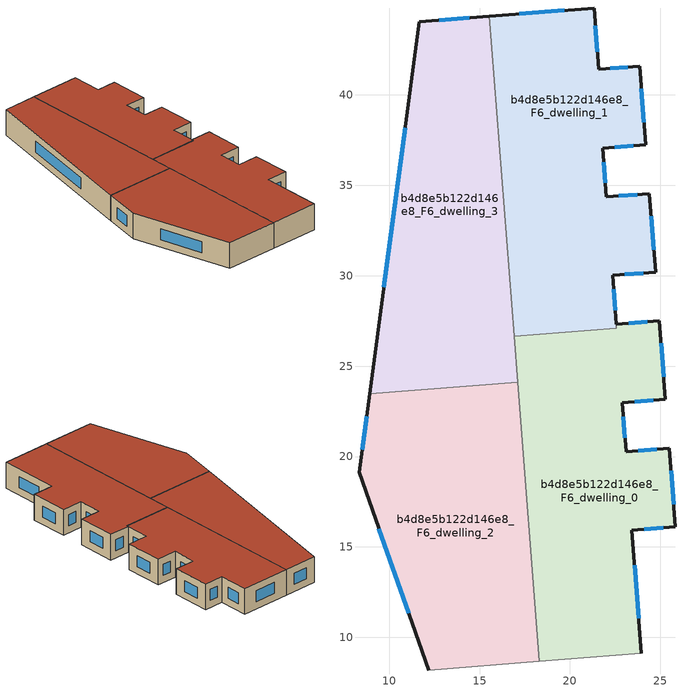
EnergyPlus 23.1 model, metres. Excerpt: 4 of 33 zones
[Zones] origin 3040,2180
b4d8e5b122d146e8_F6_dwelling_0
 floor to b4d8e5b122d146e8_F5_dwelling_0 (EU_floor_Construction): 24.95,27.5 25.28,23.17 22.89,22.97 23.1,20.28 25.49,20.46 25.83,16.12 23.43,15.93 23.95,9.11 18.31,8.67 16.91,26.66 22.57,27.11 22.56,27.32 z18
 wall outside (EU_wall_Construction): 23.95,9.11 23.43,15.93 25.83,16.12 25.49,20.46 23.1,20.28 22.89,22.97 25.28,23.17 24.95,27.5 22.56,27.32 z18:21
 wall adiabatic (EU_wall_Construction): 18.31,8.67 23.95,9.11 z18:21
 wall to b4d8e5b122d146e8_F6_dwelling_2 (EU_wall_Construction): 17.11,24.12 18.31,8.67 z18:21
 wall to b4d8e5b122d146e8_F6_dwelling_1 (EU_wall_Construction): 22.56,27.32 22.57,27.11 16.91,26.66 z18:21
 wall to b4d8e5b122d146e8_F6_dwelling_3 (EU_wall_Construction): 16.91,26.66 17.11,24.12 z18:21
 window (EU_Window_Construction): 24.81,20.41 23.78,20.33 / 25.74,17.36 25.59,19.22 / 24.12,15.99 25.15,16.07 / 23.8,11.06 23.58,13.98 / 24.26,27.45 23.24,27.37 / 25.19,24.4 25.04,26.26 / 23.57,23.03 24.6,23.11 / 23.04,21.05 22.95,22.2 z18.86:20.14
 roof outside (EU_roof_Construction): 23.95,9.11 23.43,15.93 25.83,16.12 25.49,20.46 23.1,20.28 22.89,22.97 25.28,23.17 24.95,27.5 22.56,27.32 22.57,27.11 16.91,26.66 18.31,8.67 z21
b4d8e5b122d146e8_F6_dwelling_1
 floor to b4d8e5b122d146e8_F5_dwelling_1 (EU_floor_Construction): 23.85,41.59 24.18,37.24 21.81,37.06 22.02,34.36 24.4,34.54 24.73,30.2 22.35,30.02 22.57,27.11 16.91,26.66 15.53,44.35 21.34,44.81 21.59,41.42 z18
 wall outside (EU_wall_Construction): 22.56,27.32 22.35,30.02 24.73,30.2 24.4,34.54 22.02,34.36 21.81,37.06 24.18,37.24 23.85,41.59 21.59,41.42 21.34,44.81 15.53,44.35 z18:21
 wall to b4d8e5b122d146e8_F6_dwelling_3 (EU_wall_Construction): 15.53,44.35 16.91,26.66 z18:21
 window (EU_Window_Construction): 19.68,44.68 17.19,44.48 / 21.52,42.38 21.41,43.84 / 23.2,41.54 22.24,41.47 / 24.09,38.48 23.94,40.35 / 22.49,37.11 23.51,37.19 / 21.96,35.13 21.87,36.29 / 23.72,34.49 22.7,34.41 / 24.64,31.44 24.49,33.3 / 23.03,30.07 24.05,30.15 / 22.5,28.09 22.41,29.25 z18.86:20.14
 roof outside (EU_roof_Construction): 22.57,27.11 22.35,30.02 24.73,30.2 24.4,34.54 22.02,34.36 21.81,37.06 24.18,37.24 23.85,41.59 21.59,41.42 21.34,44.81 15.53,44.35 16.91,26.66 z21
b4d8e5b122d146e8_F6_dwelling_2
 floor to b4d8e5b122d146e8_F5_dwelling_2 (EU_floor_Construction): 17.11,24.12 18.31,8.67 12.19,8.2 8.34,19.14 8.92,23.48 z18
 wall outside (EU_wall_Construction): 8.92,23.48 8.34,19.14 12.19,8.2 z18:21
 wall to b4d8e5b122d146e8_F6_dwelling_3 (EU_wall_Construction): 17.11,24.12 8.92,23.48 z18:21
 wall adiabatic (EU_wall_Construction): 12.19,8.2 18.31,8.67 z18:21
 window (EU_Window_Construction): 9.44,16.01 11.09,11.32 / 8.75,22.24 8.5,20.38 z18.86:20.14
 roof outside (EU_roof_Construction): 18.31,8.67 17.11,24.12 8.92,23.48 8.34,19.14 12.19,8.2 z21
b4d8e5b122d146e8_F6_dwelling_3
 floor to b4d8e5b122d146e8_F5_dwelling_3 (EU_floor_Construction): 15.53,44.35 17.11,24.12 8.92,23.48 11.67,44.05 z18
 wall outside (EU_wall_Construction): 15.53,44.35 11.67,44.05 8.92,23.48 z18:21
 window (EU_Window_Construction): 10.88,38.17 9.7,29.36 / 14.43,44.27 12.77,44.14 z18.86:20.14
 roof outside (EU_roof_Construction): 17.11,24.12 15.53,44.35 11.67,44.05 8.92,23.48 z21
[Building]
EU S2 Campaign: North Axis=0; Terrain=City; Solar Distribution=FullExterior
[Site:Location]
Helsinki-Vantaa.AP: Latitude=60.317; Longitude=24.963; Time Zone=2; Elevation=54.6
[SizingPeriod:WeatherFileDays]
AnnualSizingPeriod: Begin Month=1; Begin Day of Month=1; End Month=12; End Day of Month=31; Day of Week for Start Day=Monday; Use Weather File Daylight Saving Period=No; Use Weather File Rain and Snow Indicators=No
[MATERIAL]
EU_InternalMass_Material: Roughness=MediumRough; Thickness=0.1; Conductivity=1; Density=1800; Specific Heat=900; Thermal Absorptance=0.9; Solar Absorptance=0.7; Visible Absorptance=0.7
[MATERIAL:NOMASS] Roughness=MediumRough; Thermal Absorptance=0.9; Solar Absorptance=0.7; Visible Absorptance=0.7
Name | Thermal Resistance
EU_wall_NoMass | 5.91765
EU_roof_NoMass | 11.1778
EU_floor_NoMass | 6.2875
[WINDOWMATERIAL:SIMPLEGLAZINGSYSTEM]
EU_Window_SimpleGlazing: UFactor=0.994035; Solar Heat Gain Coefficient=0.7; Visible Transmittance=0.7
[CONSTRUCTION]
EU_wall_Construction: EU_wall_NoMass
EU_roof_Construction: EU_roof_NoMass
EU_floor_Construction: EU_floor_NoMass
EU_Window_Construction: EU_Window_SimpleGlazing
EU_InternalMass_Construction: EU_InternalMass_Material
[ZONE] Type=1; Multiplier=1; Ceiling Height=autocalculate; Floor Area=autocalculate; Part of Total Floor Area=Yes
Name | Volume
b4d8e5b122d146e8_F6_dwelling_0 | 369.619
b4d8e5b122d146e8_F6_dwelling_1 | 366.603
b4d8e5b122d146e8_F6_dwelling_2 | 368.126
b4d8e5b122d146e8_F6_dwelling_3 | 368.105
[INTERNALMASS] Construction=EU_InternalMass_Construction
Name | Zone or ZoneList | Surface Area
b4d8e5b122d146e8_F6_dwelling_0_EU_InternalMass | b4d8e5b122d146e8_F6_dwelling_0 | 123.207
b4d8e5b122d146e8_F6_dwelling_1_EU_InternalMass | b4d8e5b122d146e8_F6_dwelling_1 | 122.208
b4d8e5b122d146e8_F6_dwelling_2_EU_InternalMass | b4d8e5b122d146e8_F6_dwelling_2 | 122.709
b4d8e5b122d146e8_F6_dwelling_3_EU_InternalMass | b4d8e5b122d146e8_F6_dwelling_3 | 122.702
[OTHEREQUIPMENT] Fuel Type=Electricity; Design Level Calculation Method=Watts/Area; Power per Zone Floor Area=1; Fraction Latent=0; Fraction Radiant=0; Fraction Lost=0; Carbon Dioxide Generation Rate=0; EndUse Subcategory=EU_Step8_InternalGains
Name | Zone or ZoneList or Space or SpaceList | Schedule
EU_Step8_InternalGain_b4d8e5b122d146e8_F6_dwelling_0_f000 | b4d8e5b122d146e8_F6_dwelling_0 | EU_Step8_GainSchedule_b4d8e5b122d146e8_F6_dwelling_0_f000
EU_Step8_InternalGain_b4d8e5b122d146e8_F6_dwelling_1_f000 | b4d8e5b122d146e8_F6_dwelling_1 | EU_Step8_GainSchedule_b4d8e5b122d146e8_F6_dwelling_1_f000
EU_Step8_InternalGain_b4d8e5b122d146e8_F6_dwelling_2_f000 | b4d8e5b122d146e8_F6_dwelling_2 | EU_Step8_GainSchedule_b4d8e5b122d146e8_F6_dwelling_2_f000
EU_Step8_InternalGain_b4d8e5b122d146e8_F6_dwelling_3_f000 | b4d8e5b122d146e8_F6_dwelling_3 | EU_Step8_GainSchedule_b4d8e5b122d146e8_F6_dwelling_3_f000
[ZONEVENTILATION:DESIGNFLOWRATE] Schedule=EU_AlwaysOn; Design Flow Rate Calculation Method=AirChanges/Hour; Air Changes per Hour=0.596421; Ventilation Type=Natural; Fan Pressure Rise=0; Fan Total Efficiency=1; Constant Term Coefficient=1; Temperature Term Coefficient=0; Velocity Term Coefficient=0; Velocity Squared Term Coefficient=0; Minimum Indoor Temperature=-100; Maximum Indoor Temperature=100; Delta Temperature=-100; Minimum Outdoor Temperature=-100; Maximum Outdoor Temperature=100; Maximum Wind Speed=40
Name | Zone or ZoneList or Space or SpaceList
EU_ConstantAir_b4d8e5b122d146e8_F6_dwelling_0 | b4d8e5b122d146e8_F6_dwelling_0
EU_ConstantAir_b4d8e5b122d146e8_F6_dwelling_1 | b4d8e5b122d146e8_F6_dwelling_1
EU_ConstantAir_b4d8e5b122d146e8_F6_dwelling_2 | b4d8e5b122d146e8_F6_dwelling_2
EU_ConstantAir_b4d8e5b122d146e8_F6_dwelling_3 | b4d8e5b122d146e8_F6_dwelling_3
[HVACTEMPLATE:THERMOSTAT] Constant Heating Setpoint=20; Constant Cooling Setpoint=50
EU_HeatOnly_b4d8e5b122d146e8_F0_dwelling_0; EU_HeatOnly_b4d8e5b122d146e8_F0_dwelling_1; EU_HeatOnly_b4d8e5b122d146e8_F0_dwelling_2; EU_HeatOnly_b4d8e5b122d146e8_F0_dwelling_3; EU_HeatOnly_b4d8e5b122d146e8_F0_dwelling_4; EU_HeatOnly_b4d8e5b122d146e8_F1_dwelling_0; EU_HeatOnly_b4d8e5b122d146e8_F1_dwelling_1; EU_HeatOnly_b4d8e5b122d146e8_F1_dwelling_2; EU_HeatOnly_b4d8e5b122d146e8_F1_dwelling_3; EU_HeatOnly_b4d8e5b122d146e8_F1_dwelling_4; EU_HeatOnly_b4d8e5b122d146e8_F2_dwelling_0; EU_HeatOnly_b4d8e5b122d146e8_F2_dwelling_1; EU_HeatOnly_b4d8e5b122d146e8_F2_dwelling_2; EU_HeatOnly_b4d8e5b122d146e8_F2_dwelling_3; EU_HeatOnly_b4d8e5b122d146e8_F2_dwelling_4; EU_HeatOnly_b4d8e5b122d146e8_F3_dwelling_0; EU_HeatOnly_b4d8e5b122d146e8_F3_dwelling_1; EU_HeatOnly_b4d8e5b122d146e8_F3_dwelling_2; EU_HeatOnly_b4d8e5b122d146e8_F3_dwelling_3; EU_HeatOnly_b4d8e5b122d146e8_F3_dwelling_4; EU_HeatOnly_b4d8e5b122d146e8_F4_dwelling_0; EU_HeatOnly_b4d8e5b122d146e8_F4_dwelling_1; EU_HeatOnly_b4d8e5b122d146e8_F4_dwelling_2; EU_HeatOnly_b4d8e5b122d146e8_F4_dwelling_3; EU_HeatOnly_b4d8e5b122d146e8_F4_dwelling_4; EU_HeatOnly_b4d8e5b122d146e8_F5_dwelling_0; EU_HeatOnly_b4d8e5b122d146e8_F5_dwelling_1; EU_HeatOnly_b4d8e5b122d146e8_F5_dwelling_2; EU_HeatOnly_b4d8e5b122d146e8_F5_dwelling_3; EU_HeatOnly_b4d8e5b122d146e8_F6_dwelling_0; EU_HeatOnly_b4d8e5b122d146e8_F6_dwelling_1; EU_HeatOnly_b4d8e5b122d146e8_F6_dwelling_2; EU_HeatOnly_b4d8e5b122d146e8_F6_dwelling_3
[HVACTEMPLATE:ZONE:IDEALLOADSAIRSYSTEM] System Availability Schedule=EU_AlwaysOn; Maximum Heating Supply Air Temperature=50; Minimum Cooling Supply Air Temperature=13; Maximum Heating Supply Air Humidity Ratio=0.0156; Minimum Cooling Supply Air Humidity Ratio=0.0077; Heating Limit=NoLimit; Cooling Limit=NoLimit; Heating Availability Schedule=EU_AlwaysOn; Cooling Availability Schedule=EU_CoolingOff; Dehumidification Control Type=ConstantSensibleHeatRatio; Cooling Sensible Heat Ratio=0.7; Dehumidification Setpoint=60; Humidification Control Type=None; Humidification Setpoint=30; Outdoor Air Method=None; Outdoor Air Flow Rate per Person=0.00944; Outdoor Air Flow Rate per Zone Floor Area=0; Outdoor Air Flow Rate per Zone=0; Demand Controlled Ventilation Type=None; Outdoor Air Economizer Type=NoEconomizer; Heat Recovery Type=None; Sensible Heat Recovery Effectiveness=0.7; Latent Heat Recovery Effectiveness=0.65
Name | Template Thermostat
b4d8e5b122d146e8_F6_dwelling_0 | EU_HeatOnly_b4d8e5b122d146e8_F6_dwelling_0
b4d8e5b122d146e8_F6_dwelling_1 | EU_HeatOnly_b4d8e5b122d146e8_F6_dwelling_1
b4d8e5b122d146e8_F6_dwelling_2 | EU_HeatOnly_b4d8e5b122d146e8_F6_dwelling_2
b4d8e5b122d146e8_F6_dwelling_3 | EU_HeatOnly_b4d8e5b122d146e8_F6_dwelling_3
[SIZING:ZONE] Zone Cooling Design Supply Air Temperature Input Method=SupplyAirTemperature; Zone Cooling Design Supply Air Temperature=13; Zone Heating Design Supply Air Temperature Input Method=SupplyAirTemperature; Zone Heating Design Supply Air Temperature=50; Zone Cooling Design Supply Air Humidity Ratio=0.008; Zone Heating Design Supply Air Humidity Ratio=0.008; Cooling Design Air Flow Method=DesignDay; Cooling Design Air Flow Rate=0; Cooling Minimum Air Flow per Zone Floor Area=0.000762; Cooling Minimum Air Flow=0; Cooling Minimum Air Flow Fraction=0.2; Heating Design Air Flow Method=DesignDay; Heating Design Air Flow Rate=0; Heating Maximum Air Flow per Zone Floor Area=0.002032; Heating Maximum Air Flow=0.141576; Heating Maximum Air Flow Fraction=0.3; Account for Dedicated Outdoor Air System=No; Dedicated Outdoor Air System Control Strategy=NeutralSupplyAir; Dedicated Outdoor Air Low Setpoint Temperature for Design=autosize; Dedicated Outdoor Air High Setpoint Temperature for Design=autosize; Zone Load Sizing Method=Sensible Load Only No Latent Load; Zone Latent Cooling Design Supply Air Humidity Ratio Input Method=HumidityRatioDifference; Zone Cooling Design Supply Air Humidity Ratio Difference=0.005; Zone Latent Heating Design Supply Air Humidity Ratio Input Method=HumidityRatioDifference; Zone Humidification Design Supply Air Humidity Ratio Difference=0.005
b4d8e5b122d146e8_F6_dwelling_0; b4d8e5b122d146e8_F6_dwelling_1; b4d8e5b122d146e8_F6_dwelling_2; b4d8e5b122d146e8_F6_dwelling_3
[SCHEDULE:CONSTANT]
Name | Hourly Value
EU_AlwaysOn | 1
EU_CoolingOff | 0
[SCHEDULE:FILE] Column Number=1; Rows to Skip at Top=0; Number of Hours of Data=8760; Column Separator=Comma; Interpolate to Timestep=No; Minutes per Item=60; Adjust Schedule for Daylight Savings=Yes
Name | File
EU_Step8_GainSchedule_b4d8e5b122d146e8_F6_dwelling_0_f000 | ../../schedules/b4d8e5b122d146e8/b4d8e5b122d146e8_F6_dwelling_0_f000_gain.csv
EU_Step8_GainSchedule_b4d8e5b122d146e8_F6_dwelling_1_f000 | ../../schedules/b4d8e5b122d146e8/b4d8e5b122d146e8_F6_dwelling_1_f000_gain.csv
EU_Step8_GainSchedule_b4d8e5b122d146e8_F6_dwelling_2_f000 | ../../schedules/b4d8e5b122d146e8/b4d8e5b122d146e8_F6_dwelling_2_f000_gain.csv
EU_Step8_GainSchedule_b4d8e5b122d146e8_F6_dwelling_3_f000 | ../../schedules/b4d8e5b122d146e8/b4d8e5b122d146e8_F6_dwelling_3_f000_gain.csv
